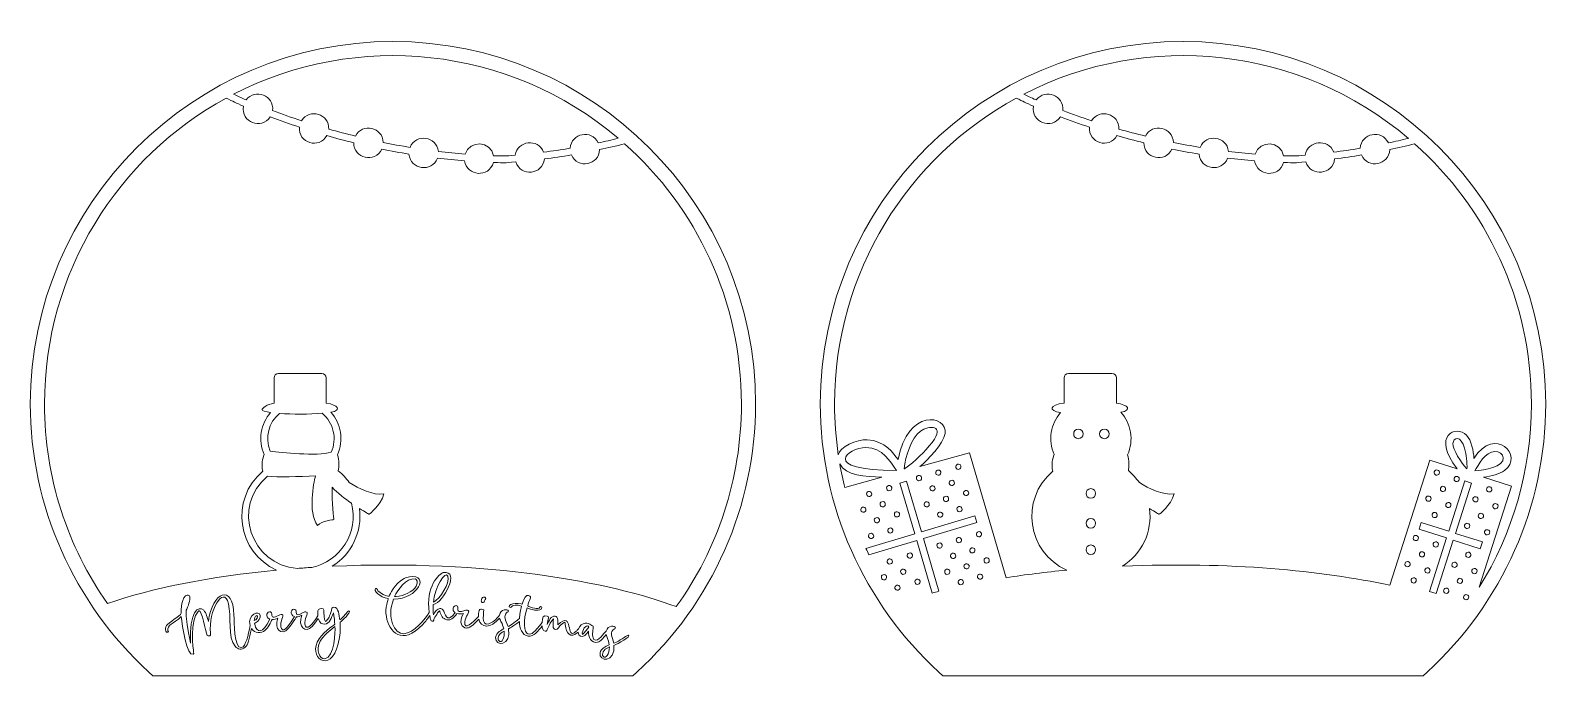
# Model space of a CAD drawing. Header units: inches. Extents: x 88 to 2388, y 25 to 403.
# Drawn here: x 88 to 977, y 25 to 403 of the extents above; entities that cross this region are included whole.
import ezdxf

# ---------------------------------------------------------------- set-up
doc = ezdxf.new("R2010")
doc.units = ezdxf.units.IN
doc.header["$MEASUREMENT"] = 0
doc.layers.add('_U+0421_U+043B_U+043E_U+0439 1', color=7, linetype='Continuous')

msp = doc.modelspace()

# ---------------------------------------------------------------- linework, layer by layer
at = {"layer": '_U+0421_U+043B_U+043E_U+0439 1', "color": 1, "lineweight": 9, "true_color": 0xff0000}
msp.add_lwpolyline([(912.48, 72.86), (908.56, 74.12), (918.58, 105.48), (902.52, 110.61), (903.77, 114.54), (919.83, 109.41), (929.25, 138.89), (933.18, 137.64), (923.76, 108.15), (939.57, 103.1), (938.32, 99.17), (922.51, 104.22), (912.48, 72.86)], dxfattribs=at)
for points, knots in [([(433.05, 339.86), (429.13, 338.9), (425.21, 338.01), (421.3, 337.17), (417.47, 345.42), (405.32, 342.85), (404.83, 334.03), (399.64, 333.15), (394.41, 332.38), (389.24, 331.72), (386.07, 340.05), (373.95, 338.64), (372.62, 329.98), (366.01, 329.43), (366.52, 329.45), (359.91, 329.67), (358.16, 338.34), (345.99, 339.06), (343.23, 330.63), (338.03, 331.04), (332.77, 331.57), (327.55, 332.2), (326.64, 341.01), (314.37, 342.94), (310.95, 334.57), (305.72, 335.42), (300.46, 336.39), (295.24, 337.46), (294.97, 346.46), (282.94, 348.98), (278.9, 341.14), (273.7, 342.42), (268.47, 343.81), (263.31, 345.29), (263.69, 354.19), (252, 357.74), (247.33, 350.21), (241.65, 352.08), (235.97, 354.08), (230.39, 356.18), (231.39, 365.01), (220.14, 369.31), (214.9, 362.36), (211.44, 363.88), (209.9, 364.62), (207.53, 365.78), (279.35, 402.78), (368.76, 394.44), (433.05, 339.86)], [0, 0, 0, 0, 1, 1, 1, 2, 2, 2, 3, 3, 3, 4, 4, 4, 5, 5, 5, 6, 6, 6, 7, 7, 7, 8, 8, 8, 9, 9, 9, 10, 10, 10, 11, 11, 11, 12, 12, 12, 13, 13, 13, 14, 14, 14, 15, 15, 15, 16, 16, 16, 16]), ([(896.16, 339.84), (892.26, 338.89), (888.34, 338), (884.45, 337.17), (880.62, 345.42), (868.47, 342.85), (867.98, 334.03), (862.79, 333.15), (857.57, 332.38), (852.39, 331.72), (849.22, 340.05), (837.1, 338.64), (835.77, 329.97), (829.16, 329.43), (829.67, 329.44), (823.06, 329.67), (821.31, 338.34), (809.14, 339.06), (806.38, 330.63), (801.18, 331.04), (795.93, 331.57), (790.7, 332.2), (789.79, 341.01), (777.52, 342.94), (774.1, 334.56), (768.88, 335.42), (763.61, 336.39), (758.4, 337.46), (758.12, 346.46), (746.09, 348.98), (742.06, 341.14), (736.85, 342.42), (731.63, 343.81), (726.47, 345.29), (726.85, 354.19), (715.15, 357.74), (710.48, 350.21), (704.8, 352.08), (699.13, 354.08), (693.54, 356.17), (694.54, 365.01), (683.3, 369.31), (678.05, 362.36), (674.59, 363.88), (673.05, 364.62), (670.68, 365.78), (743.39, 403.23), (832.6, 393.8), (896.16, 339.84)], [0, 0, 0, 0, 1, 1, 1, 2, 2, 2, 3, 3, 3, 4, 4, 4, 5, 5, 5, 6, 6, 6, 7, 7, 7, 8, 8, 8, 9, 9, 9, 10, 10, 10, 11, 11, 11, 12, 12, 12, 13, 13, 13, 14, 14, 14, 15, 15, 15, 16, 16, 16, 16]), ([(300.94, 396.66), (183.72, 396.66), (88.36, 301.29), (88.36, 184.08), (88.36, 124.36), (113.7, 67.04), (157.89, 26.82), (157.89, 26.82), (160.27, 24.66), (160.27, 24.66), (160.27, 24.66), (441.6, 24.66), (441.6, 24.66), (441.6, 24.66), (443.98, 26.82), (443.98, 26.82), (488.17, 67.04), (513.52, 124.36), (513.52, 184.08), (513.52, 301.29), (418.15, 396.66), (300.94, 396.66)], [0, 0, 0, 0, 1, 1, 1, 2, 2, 2, 3, 3, 3, 4, 4, 4, 5, 5, 5, 6, 6, 6, 7, 7, 7, 7]), ([(764.09, 396.66), (764.08, 396.66), (764.07, 396.66), (764.06, 396.66), (764.05, 396.66), (764.04, 396.66), (764.03, 396.66), (646.81, 396.66), (551.45, 301.29), (551.45, 184.08), (551.45, 124.36), (576.79, 67.04), (620.98, 26.82), (620.98, 26.82), (623.36, 24.66), (623.36, 24.66), (623.36, 24.66), (623.42, 24.66), (623.42, 24.66), (623.42, 24.66), (904.69, 24.66), (904.69, 24.66), (904.69, 24.66), (904.76, 24.66), (904.76, 24.66), (904.76, 24.66), (907.14, 26.82), (907.14, 26.82), (951.33, 67.04), (976.67, 124.36), (976.67, 184.08), (976.67, 301.29), (881.31, 396.66), (764.09, 396.66)], [0, 0, 0, 0, 1, 1, 1, 2, 2, 2, 3, 3, 3, 4, 4, 4, 5, 5, 5, 6, 6, 6, 7, 7, 7, 8, 8, 8, 9, 9, 9, 10, 10, 10, 11, 11, 11, 11]), ([(203.16, 363.46), (207.41, 361.39), (208.63, 360.75), (213.29, 358.7), (211.62, 349.39), (223.9, 344.65), (229.03, 352.41), (234.65, 350.31), (240.36, 348.29), (246.07, 346.42), (245.28, 337.14), (257.67, 333.36), (262.22, 341.44), (267.43, 339.95), (272.7, 338.54), (277.96, 337.25), (277.9, 328.04), (290.47, 325.09), (294.43, 333.54), (299.72, 332.46), (305.05, 331.48), (310.34, 330.61), (311.07, 321.47), (323.76, 319.59), (327.04, 328.23), (332.32, 327.6), (337.64, 327.06), (342.89, 326.65), (344.26, 317.59), (357.3, 316.5), (359.79, 325.68), (367.21, 325.42), (365.34, 325.36), (372.93, 325.99), (375.82, 317.04), (388.8, 318.53), (389.76, 327.75), (394.99, 328.42), (400.27, 329.2), (405.52, 330.09), (409.22, 321.58), (421.79, 324.18), (422.09, 333.25), (426.96, 334.29), (431.86, 335.43), (436.74, 336.65), (478.74, 299.24), (505.2, 244.75), (505.2, 184.07), (505.2, 139.71), (491.05, 98.66), (467.02, 65.16), (428.4, 79.67), (356.41, 92.93), (265.35, 88.83), (276.73, 96), (283.13, 109.17), (281.28, 122.76), (284.62, 120.66), (286.99, 119.37), (286.99, 119.37), (286.99, 119.37), (293.75, 124.44), (295.65, 131.28), (289.24, 130.35), (281.05, 134.4), (275.34, 137.94), (273.53, 140.54), (271.37, 142.89), (268.9, 144.92), (269.27, 147.2), (269.55, 150.88), (268.43, 154.24), (272.22, 162.85), (270.5, 172.47), (264.56, 179.2), (271.06, 180.28), (268.89, 183.65), (261.85, 184.44), (261.85, 184.44), (261.85, 199.38), (261.85, 199.38), (261.85, 200.81), (260.7, 201.97), (259.27, 201.97), (259.27, 201.97), (233.81, 201.97), (233.81, 201.97), (232.38, 201.97), (231.22, 200.81), (231.22, 199.38), (231.22, 199.38), (231.22, 184.49), (231.22, 184.49), (226.91, 184.02), (224.21, 181.36), (224.21, 180.63), (224.21, 180.02), (226.08, 179.46), (229.21, 179.03), (223.44, 172.36), (221.73, 162.89), (225.44, 154.34), (224.55, 152.12), (223.66, 148.56), (224.65, 144.62), (205.08, 128), (209.6, 97.03), (232.77, 86.58), (193.75, 82.91), (159.53, 76.02), (133.57, 66.96), (110.32, 100.12), (96.67, 140.5), (96.67, 184.07), (96.67, 261.47), (139.71, 328.8), (203.16, 363.46)], [0, 0, 0, 0, 1, 1, 1, 2, 2, 2, 3, 3, 3, 4, 4, 4, 5, 5, 5, 6, 6, 6, 7, 7, 7, 8, 8, 8, 9, 9, 9, 10, 10, 10, 11, 11, 11, 12, 12, 12, 13, 13, 13, 14, 14, 14, 15, 15, 15, 16, 16, 16, 17, 17, 17, 18, 18, 18, 19, 19, 19, 20, 20, 20, 21, 21, 21, 22, 22, 22, 23, 23, 23, 24, 24, 24, 25, 25, 25, 26, 26, 26, 27, 27, 27, 28, 28, 28, 29, 29, 29, 30, 30, 30, 31, 31, 31, 32, 32, 32, 33, 33, 33, 34, 34, 34, 35, 35, 35, 36, 36, 36, 37, 37, 37, 38, 38, 38, 39, 39, 39, 39]), ([(956.67, 135.79), (956.67, 135.79), (940.23, 141.04), (940.23, 141.04), (944.98, 141.83), (949.57, 142.92), (952.56, 145.1), (964.23, 153.57), (946.94, 171.66), (934.62, 152.16), (934.27, 156.28), (933.23, 162.67), (930.25, 165.78), (924.24, 172.07), (909.51, 165.61), (924.79, 145.97), (924.79, 145.97), (908.8, 151.08), (908.8, 151.08), (908.8, 151.08), (885.37, 77.75), (885.37, 77.75), (845.36, 86.19), (791.5, 91.67), (728.51, 88.84), (739.88, 95.99), (746.27, 109.15), (744.44, 122.72), (747.74, 120.65), (750.08, 119.37), (750.08, 119.37), (750.08, 119.37), (750.09, 119.38), (750.09, 119.38), (750.09, 119.38), (750.1, 119.37), (750.1, 119.37), (750.1, 119.37), (750.12, 119.38), (750.12, 119.39), (750.13, 119.38), (750.15, 119.37), (750.15, 119.37), (750.15, 119.37), (756.91, 124.44), (758.81, 131.29), (758.79, 131.28), (758.76, 131.28), (758.74, 131.28), (758.74, 131.28), (758.74, 131.28), (758.74, 131.29), (752.43, 130.36), (743.95, 134.56), (738.49, 137.94), (736.68, 140.54), (734.52, 142.89), (732.06, 144.93), (732.42, 147.2), (732.7, 150.88), (731.59, 154.25), (735.37, 162.85), (733.66, 172.47), (727.71, 179.2), (734.22, 180.29), (732.05, 183.65), (725.01, 184.44), (725.01, 184.44), (725.01, 199.38), (725.01, 199.38), (725.01, 200.74), (723.95, 201.97), (722.36, 201.97), (711.49, 201.97), (707.86, 201.97), (696.9, 201.97), (695.47, 201.97), (694.31, 200.81), (694.31, 199.38), (694.31, 199.38), (694.31, 184.49), (694.31, 184.49), (685.95, 183.59), (684.79, 180.08), (692.32, 179.02), (686.55, 172.36), (684.84, 162.9), (688.54, 154.36), (687.65, 152.14), (686.76, 148.57), (687.75, 144.61), (668.19, 127.99), (672.71, 97.02), (695.87, 86.58), (683.56, 85.41), (671.72, 83.93), (660.47, 82.16), (660.47, 82.16), (638.97, 155.47), (638.97, 155.47), (638.97, 155.47), (609.76, 147.29), (609.76, 147.29), (614.44, 151.28), (623.75, 160.67), (624.56, 166.72), (626.05, 177.85), (602.54, 181.41), (597, 151.38), (594.42, 154.94), (589.52, 162.56), (578.91, 163.06), (572.92, 163.33), (562.67, 158.81), (561.99, 154.27), (560.57, 164), (559.82, 173.95), (559.82, 184.07), (559.82, 261.47), (602.86, 328.8), (666.31, 363.46), (670.57, 361.39), (671.78, 360.75), (676.45, 358.7), (674.77, 349.39), (687.05, 344.65), (692.18, 352.41), (697.8, 350.31), (703.51, 348.29), (709.22, 346.42), (708.43, 337.14), (720.83, 333.36), (725.37, 341.44), (730.58, 339.95), (735.86, 338.54), (741.12, 337.25), (741.06, 328.04), (753.63, 325.09), (757.59, 333.54), (762.87, 332.46), (768.2, 331.48), (773.49, 330.61), (774.23, 321.47), (786.91, 319.59), (790.19, 328.23), (795.48, 327.6), (800.79, 327.06), (806.05, 326.65), (807.41, 317.59), (820.46, 316.5), (822.94, 325.68), (830.37, 325.42), (828.5, 325.36), (836.09, 325.99), (838.97, 317.04), (851.95, 318.53), (852.91, 327.75), (858.14, 328.42), (863.43, 329.2), (868.68, 330.09), (872.37, 321.58), (884.95, 324.18), (885.24, 333.25), (890.1, 334.28), (894.99, 335.42), (899.84, 336.64), (941.84, 299.23), (968.3, 244.75), (968.3, 184.08), (968.3, 144.64), (957.11, 107.81), (937.75, 76.59), (937.75, 76.59), (956.67, 135.79), (956.67, 135.79)], [0, 0, 0, 0, 1, 1, 1, 2, 2, 2, 3, 3, 3, 4, 4, 4, 5, 5, 5, 6, 6, 6, 7, 7, 7, 8, 8, 8, 9, 9, 9, 10, 10, 10, 11, 11, 11, 12, 12, 12, 13, 13, 13, 14, 14, 14, 15, 15, 15, 16, 16, 16, 17, 17, 17, 18, 18, 18, 19, 19, 19, 20, 20, 20, 21, 21, 21, 22, 22, 22, 23, 23, 23, 24, 24, 24, 25, 25, 25, 26, 26, 26, 27, 27, 27, 28, 28, 28, 29, 29, 29, 30, 30, 30, 31, 31, 31, 32, 32, 32, 33, 33, 33, 34, 34, 34, 35, 35, 35, 36, 36, 36, 37, 37, 37, 38, 38, 38, 39, 39, 39, 40, 40, 40, 41, 41, 41, 42, 42, 42, 43, 43, 43, 44, 44, 44, 45, 45, 45, 46, 46, 46, 47, 47, 47, 48, 48, 48, 49, 49, 49, 50, 50, 50, 51, 51, 51, 52, 52, 52, 53, 53, 53, 54, 54, 54, 55, 55, 55, 56, 56, 56, 57, 57, 57, 58, 58, 58, 58]), ([(234.35, 178.5), (241.96, 177.94), (251.97, 177.96), (259.47, 178.6), (266.2, 172.94), (268.29, 163.61), (264.72, 155.69), (256.06, 153.32), (235.72, 155.59), (228.9, 156.44), (225.68, 164.48), (228.13, 173.2), (234.35, 178.5)], [0, 0, 0, 0, 1, 1, 1, 2, 2, 2, 3, 3, 3, 4, 4, 4, 4]), ([(600.63, 146.09), (601.24, 153.24), (604.91, 164.2), (610.17, 168.1), (615.02, 171.69), (625.04, 171.94), (617.01, 161.51), (612.72, 155.92), (607.16, 150.59), (600.79, 145.92), (600.74, 145.97), (600.68, 146.03), (600.63, 146.09)], [0, 0, 0, 0, 1, 1, 1, 2, 2, 2, 3, 3, 3, 4, 4, 4, 4]), ([(922.31, 160.82), (922.37, 164.63), (927.1, 165.77), (929.14, 158.04), (930.2, 154.07), (930.66, 150), (930.52, 145.92), (926.95, 149.9), (922.25, 157.23), (922.31, 160.82)], [0, 0, 0, 0, 1, 1, 1, 2, 2, 2, 3, 3, 3, 3]), ([(578.15, 158.51), (588.24, 158.51), (592.24, 150), (596.21, 145.08), (550.35, 145.02), (567.91, 158.51), (578.15, 158.51)], [0, 0, 0, 0, 1, 1, 1, 2, 2, 2, 2]), ([(935.1, 144.74), (937.31, 148.21), (941.19, 156.2), (946.88, 156.2), (949.17, 156.2), (951.68, 154.69), (951.83, 152.54), (952.2, 146.95), (940.87, 145.42), (935.1, 144.74)], [0, 0, 0, 0, 1, 1, 1, 2, 2, 2, 3, 3, 3, 3]), ([(562.84, 148.93), (566.06, 142), (578.17, 141.46), (587.47, 141.06), (587.47, 141.06), (565.77, 134.98), (565.77, 134.98), (564.64, 139.57), (563.66, 144.22), (562.84, 148.93)], [0, 0, 0, 0, 1, 1, 1, 2, 2, 2, 3, 3, 3, 3]), ([(227.48, 141.78), (233.25, 140.97), (245.82, 141.4), (255.52, 141.91), (254.46, 137.47), (251.03, 120.89), (256.61, 112.8), (259.27, 115.62), (266.24, 116.19), (266.24, 116.19), (266.24, 116.19), (265.13, 126.66), (265.33, 135.19), (268.53, 131.79), (272.73, 128.53), (276.58, 125.86), (281.1, 108.67), (270.03, 91.72), (253.29, 88.19), (250.46, 88.01), (247.67, 87.81), (244.89, 87.61), (217.48, 89.45), (206.07, 124), (227.48, 141.78)], [0, 0, 0, 0, 1, 1, 1, 2, 2, 2, 3, 3, 3, 4, 4, 4, 5, 5, 5, 6, 6, 6, 7, 7, 7, 8, 8, 8, 8]), ([(611.94, 105.13), (611.94, 105.13), (621.02, 74.18), (621.02, 74.18), (619.67, 73.84), (618.34, 73.5), (617.02, 73.15), (617.02, 73.15), (607.99, 103.97), (607.99, 103.97), (607.99, 103.97), (579.97, 95.55), (579.97, 95.55), (579.37, 96.8), (578.77, 98.06), (578.2, 99.32), (578.2, 99.32), (606.83, 107.93), (606.83, 107.93), (606.83, 107.93), (598.12, 137.63), (598.12, 137.63), (598.12, 137.63), (602.07, 138.79), (602.07, 138.79), (602.07, 138.79), (610.78, 109.09), (610.78, 109.09), (610.78, 109.09), (642, 118.47), (642, 118.47), (642, 118.47), (643.16, 114.51), (643.16, 114.51), (643.16, 114.51), (611.94, 105.13), (611.94, 105.13)], [0, 0, 0, 0, 1, 1, 1, 2, 2, 2, 3, 3, 3, 4, 4, 4, 5, 5, 5, 6, 6, 6, 7, 7, 7, 8, 8, 8, 9, 9, 9, 10, 10, 10, 11, 11, 11, 12, 12, 12, 12])]:
    msp.add_open_spline(points, degree=3, knots=knots, dxfattribs=at)
at = {"layer": '_U+0421_U+043B_U+043E_U+0439 1', "color": 7, "lineweight": 9, "true_color": 0xffffff}
for points, knots in [([(705.57, 166.48), (705.57, 168.03), (704.31, 169.28), (702.76, 169.28), (699.06, 169.28), (699.05, 163.68), (702.76, 163.68), (704.31, 163.68), (705.57, 164.93), (705.57, 166.48)], [0, 0, 0, 0, 1, 1, 1, 2, 2, 2, 3, 3, 3, 3]), ([(717.95, 169.28), (716.4, 169.28), (715.15, 168.03), (715.15, 166.48), (715.15, 164.93), (716.4, 163.68), (717.95, 163.68), (721.65, 163.68), (721.66, 169.28), (717.95, 169.28)], [0, 0, 0, 0, 1, 1, 1, 2, 2, 2, 3, 3, 3, 3]), ([(608.88, 142.05), (606.94, 141.48), (607.8, 138.55), (609.74, 139.12), (611.68, 139.69), (610.82, 142.62), (608.88, 142.05)], [0, 0, 0, 0, 1, 1, 1, 2, 2, 2, 2]), ([(619.15, 143.35), (619.72, 141.41), (622.65, 142.27), (622.09, 144.21), (621.52, 146.15), (618.58, 145.29), (619.15, 143.35)], [0, 0, 0, 0, 1, 1, 1, 2, 2, 2, 2]), ([(633.86, 147.66), (634.43, 145.72), (631.5, 144.86), (630.93, 146.8), (630.36, 148.74), (633.29, 149.6), (633.86, 147.66)], [0, 0, 0, 0, 1, 1, 1, 2, 2, 2, 2]), ([(911.36, 144.26), (910.74, 142.34), (913.66, 141.4), (914.27, 143.33), (914.89, 145.26), (911.98, 146.19), (911.36, 144.26)], [0, 0, 0, 0, 1, 1, 1, 2, 2, 2, 2]), ([(924.97, 141.52), (923.05, 142.13), (922.11, 139.22), (924.04, 138.6), (925.97, 137.99), (926.9, 140.9), (924.97, 141.52)], [0, 0, 0, 0, 1, 1, 1, 2, 2, 2, 2]), ([(580.52, 129.8), (582.46, 130.37), (581.6, 133.3), (579.66, 132.73), (577.72, 132.17), (578.58, 129.23), (580.52, 129.8)], [0, 0, 0, 0, 1, 1, 1, 2, 2, 2, 2]), ([(592.3, 133.25), (594.24, 133.82), (593.38, 136.76), (591.44, 136.19), (589.5, 135.62), (590.35, 132.68), (592.3, 133.25)], [0, 0, 0, 0, 1, 1, 1, 2, 2, 2, 2]), ([(616.79, 136.02), (614.85, 135.45), (615.71, 132.51), (617.65, 133.08), (619.59, 133.65), (618.73, 136.58), (616.79, 136.02)], [0, 0, 0, 0, 1, 1, 1, 2, 2, 2, 2]), ([(628.96, 136.27), (630.9, 136.84), (630.04, 139.78), (628.1, 139.21), (626.16, 138.64), (627.02, 135.7), (628.96, 136.27)], [0, 0, 0, 0, 1, 1, 1, 2, 2, 2, 2]), ([(637.34, 130.37), (639.28, 130.94), (638.42, 133.88), (636.48, 133.31), (634.54, 132.74), (635.4, 129.8), (637.34, 130.37)], [0, 0, 0, 0, 1, 1, 1, 2, 2, 2, 2]), ([(710.05, 134.39), (706.35, 134.39), (706.34, 128.79), (710.05, 128.79), (713.75, 128.79), (713.76, 134.39), (710.05, 134.39)], [0, 0, 0, 0, 1, 1, 1, 2, 2, 2, 2]), ([(914.99, 134.68), (914.38, 132.75), (917.29, 131.82), (917.91, 133.75), (918.53, 135.67), (915.61, 136.61), (914.99, 134.68)], [0, 0, 0, 0, 1, 1, 1, 2, 2, 2, 2]), ([(945.02, 133.51), (945.63, 135.43), (942.72, 136.37), (942.1, 134.44), (941.49, 132.51), (944.4, 131.58), (945.02, 133.51)], [0, 0, 0, 0, 1, 1, 1, 2, 2, 2, 2]), ([(588.43, 123.76), (590.37, 124.33), (589.52, 127.27), (587.57, 126.7), (585.63, 126.13), (586.49, 123.19), (588.43, 123.76)], [0, 0, 0, 0, 1, 1, 1, 2, 2, 2, 2]), ([(613.39, 126.66), (611.45, 126.09), (612.31, 123.15), (614.25, 123.72), (616.19, 124.29), (615.34, 127.23), (613.39, 126.66)], [0, 0, 0, 0, 1, 1, 1, 2, 2, 2, 2]), ([(625.56, 126.92), (627.5, 127.48), (626.64, 130.42), (624.7, 129.85), (622.76, 129.28), (623.62, 126.35), (625.56, 126.92)], [0, 0, 0, 0, 1, 1, 1, 2, 2, 2, 2]), ([(633.47, 120.88), (635.41, 121.45), (634.56, 124.38), (632.61, 123.82), (630.67, 123.25), (631.53, 120.31), (633.47, 120.88)], [0, 0, 0, 0, 1, 1, 1, 2, 2, 2, 2]), ([(906.48, 128.98), (905.86, 127.05), (908.78, 126.12), (909.39, 128.05), (910.01, 129.98), (907.09, 130.91), (906.48, 128.98)], [0, 0, 0, 0, 1, 1, 1, 2, 2, 2, 2]), ([(920.09, 126.24), (918.17, 126.85), (917.23, 123.94), (919.16, 123.32), (921.09, 122.71), (922.02, 125.62), (920.09, 126.24)], [0, 0, 0, 0, 1, 1, 1, 2, 2, 2, 2]), ([(936.96, 127.66), (937.58, 129.59), (934.66, 130.52), (934.05, 128.59), (933.43, 126.67), (936.34, 125.73), (936.96, 127.66)], [0, 0, 0, 0, 1, 1, 1, 2, 2, 2, 2]), ([(948.65, 123.61), (949.27, 125.53), (946.35, 126.46), (945.74, 124.54), (945.12, 122.61), (948.03, 121.68), (948.65, 123.61)], [0, 0, 0, 0, 1, 1, 1, 2, 2, 2, 2]), ([(576.27, 123.5), (574.33, 122.93), (575.18, 120), (577.13, 120.57), (579.07, 121.14), (578.21, 124.07), (576.27, 123.5)], [0, 0, 0, 0, 1, 1, 1, 2, 2, 2, 2]), ([(583.14, 115.44), (583.7, 113.5), (586.64, 114.36), (586.07, 116.3), (585.5, 118.24), (582.57, 117.38), (583.14, 115.44)], [0, 0, 0, 0, 1, 1, 1, 2, 2, 2, 2]), ([(594.91, 118.89), (595.48, 116.95), (598.42, 117.81), (597.85, 119.76), (597.61, 120.57), (596.76, 121.03), (595.95, 120.79), (595.14, 120.55), (594.67, 119.7), (594.91, 118.89)], [0, 0, 0, 0, 1, 1, 1, 2, 2, 2, 3, 3, 3, 3]), ([(621.31, 120.62), (619.37, 120.05), (620.23, 117.12), (622.17, 117.68), (624.11, 118.25), (623.25, 121.19), (621.31, 120.62)], [0, 0, 0, 0, 1, 1, 1, 2, 2, 2, 2]), ([(710.05, 116.84), (708.5, 116.84), (707.25, 115.59), (707.25, 114.04), (707.25, 112.49), (708.5, 111.23), (710.05, 111.23), (713.75, 111.23), (713.76, 116.84), (710.05, 116.84)], [0, 0, 0, 0, 1, 1, 1, 2, 2, 2, 3, 3, 3, 3]), ([(910.11, 119.4), (909.5, 117.47), (912.41, 116.54), (913.03, 118.47), (913.64, 120.39), (910.73, 121.33), (910.11, 119.4)], [0, 0, 0, 0, 1, 1, 1, 2, 2, 2, 2]), ([(940.13, 117.91), (940.75, 119.83), (937.83, 120.77), (937.22, 118.84), (936.6, 116.91), (939.52, 115.98), (940.13, 117.91)], [0, 0, 0, 0, 1, 1, 1, 2, 2, 2, 2]), ([(580.78, 108.11), (578.84, 107.54), (579.7, 104.6), (581.64, 105.17), (583.58, 105.74), (582.72, 108.68), (580.78, 108.11)], [0, 0, 0, 0, 1, 1, 1, 2, 2, 2, 2]), ([(591.05, 109.4), (591.62, 107.46), (594.55, 108.32), (593.98, 110.26), (593.42, 112.2), (590.48, 111.35), (591.05, 109.4)], [0, 0, 0, 0, 1, 1, 1, 2, 2, 2, 2]), ([(642.99, 107.22), (643.56, 105.28), (646.5, 106.14), (645.93, 108.08), (645.36, 110.02), (642.42, 109.17), (642.99, 107.22)], [0, 0, 0, 0, 1, 1, 1, 2, 2, 2, 2]), ([(899.09, 105.88), (898.48, 103.95), (901.39, 103.02), (902.01, 104.94), (902.63, 106.87), (899.71, 107.8), (899.09, 105.88)], [0, 0, 0, 0, 1, 1, 1, 2, 2, 2, 2]), ([(932.08, 112.06), (932.69, 113.99), (929.78, 114.92), (929.16, 112.99), (928.55, 111.07), (931.46, 110.13), (932.08, 112.06)], [0, 0, 0, 0, 1, 1, 1, 2, 2, 2, 2]), ([(943.77, 108.33), (944.38, 110.25), (941.47, 111.18), (940.85, 109.26), (940.24, 107.33), (943.15, 106.4), (943.77, 108.33)], [0, 0, 0, 0, 1, 1, 1, 2, 2, 2, 2]), ([(620.94, 102.48), (620.13, 102.24), (619.67, 101.39), (619.91, 100.58), (620.14, 99.77), (620.99, 99.3), (621.8, 99.54), (623.74, 100.11), (622.89, 103.05), (620.94, 102.48)], [0, 0, 0, 0, 1, 1, 1, 2, 2, 2, 3, 3, 3, 3]), ([(631.21, 103.77), (631.78, 101.83), (634.72, 102.69), (634.15, 104.63), (633.58, 106.57), (630.64, 105.71), (631.21, 103.77)], [0, 0, 0, 0, 1, 1, 1, 2, 2, 2, 2]), ([(639.13, 97.73), (639.7, 95.79), (642.63, 96.65), (642.06, 98.59), (641.49, 100.53), (638.56, 99.67), (639.13, 97.73)], [0, 0, 0, 0, 1, 1, 1, 2, 2, 2, 2]), ([(710.05, 101.36), (706.35, 101.36), (706.34, 95.76), (710.05, 95.76), (713.75, 95.76), (713.76, 101.36), (710.05, 101.36)], [0, 0, 0, 0, 1, 1, 1, 2, 2, 2, 2]), ([(902.73, 96.29), (902.11, 94.37), (905.03, 93.43), (905.64, 95.36), (906.26, 97.29), (903.35, 98.22), (902.73, 96.29)], [0, 0, 0, 0, 1, 1, 1, 2, 2, 2, 2]), ([(910.79, 102.14), (910.17, 100.21), (913.09, 99.28), (913.7, 101.21), (914.32, 103.13), (911.4, 104.07), (910.79, 102.14)], [0, 0, 0, 0, 1, 1, 1, 2, 2, 2, 2]), ([(932.75, 95.12), (933.37, 97.05), (930.45, 97.98), (929.84, 96.05), (929.22, 94.13), (932.14, 93.19), (932.75, 95.12)], [0, 0, 0, 0, 1, 1, 1, 2, 2, 2, 2]), ([(590.69, 91.26), (591.25, 89.32), (594.19, 90.18), (593.62, 92.12), (593.05, 94.06), (590.12, 93.2), (590.69, 91.26)], [0, 0, 0, 0, 1, 1, 1, 2, 2, 2, 2]), ([(602.46, 94.71), (603.03, 92.77), (605.97, 93.63), (605.4, 95.57), (604.83, 97.51), (601.89, 96.65), (602.46, 94.71)], [0, 0, 0, 0, 1, 1, 1, 2, 2, 2, 2]), ([(628.86, 96.44), (626.92, 95.87), (627.78, 92.93), (629.72, 93.5), (631.66, 94.07), (630.8, 97.01), (628.86, 96.44)], [0, 0, 0, 0, 1, 1, 1, 2, 2, 2, 2]), ([(637.63, 87.34), (639.57, 87.91), (638.71, 90.85), (636.76, 90.28), (634.83, 89.71), (635.68, 86.77), (637.63, 87.34)], [0, 0, 0, 0, 1, 1, 1, 2, 2, 2, 2]), ([(649.4, 90.79), (651.34, 91.36), (650.48, 94.3), (648.54, 93.73), (646.6, 93.16), (647.46, 90.22), (649.4, 90.79)], [0, 0, 0, 0, 1, 1, 1, 2, 2, 2, 2]), ([(894.21, 90.59), (893.6, 88.67), (896.51, 87.73), (897.13, 89.66), (897.74, 91.59), (894.83, 92.52), (894.21, 90.59)], [0, 0, 0, 0, 1, 1, 1, 2, 2, 2, 2]), ([(924.7, 89.27), (925.31, 91.2), (922.4, 92.13), (921.78, 90.21), (921.16, 88.28), (924.08, 87.35), (924.7, 89.27)], [0, 0, 0, 0, 1, 1, 1, 2, 2, 2, 2]), ([(438.85, 48.38), (438.85, 48.37), (438.8, 48.38), (438.8, 48.39), (438.5, 48.45), (438.2, 48.23), (437.95, 48.04), (436.49, 47.05), (431.99, 44.03), (430.33, 43.68), (429.35, 47.57), (427.85, 50.37), (430.72, 52.17), (431.03, 52.11), (431.41, 52.34), (431.49, 52.76), (431.31, 54.09), (426.85, 54.54), (425.95, 50.8), (424.48, 49.93), (421.62, 44.12), (418.78, 45.84), (418.61, 45.94), (418.3, 46.32), (418.08, 47.69), (417.91, 48.78), (417.94, 50.04), (418.2, 51.44), (418.4, 52.55), (418.41, 53.26), (418.21, 53.67), (417.98, 54.07), (417.26, 54.44), (416.96, 54.42), (416.96, 54.42), (416.91, 54.44), (416.91, 54.44), (416.16, 55.76), (411.07, 56.45), (409.73, 52.13), (409.24, 51.62), (408.76, 51.15), (408.28, 50.7), (401.71, 44.63), (407.35, 63.68), (397.5, 54.43), (397.61, 55.29), (397.58, 56.46), (397.5, 57.25), (397.42, 58.68), (396.9, 59.47), (395.96, 59.61), (393.75, 59.93), (392.23, 56.68), (391.33, 54.61), (392.05, 58.49), (392.65, 59.08), (391.41, 59.53), (388.85, 60.47), (388.61, 58.69), (388.43, 55.96), (383.58, 49.92), (382.52, 48.68), (380.07, 49.14), (377.89, 49.57), (377.14, 57.46), (379.55, 64.46), (381.86, 63.63), (385.9, 62.15), (387.73, 63.75), (389.17, 65), (387.21, 65.87), (386.95, 64.82), (386.51, 63.06), (381.46, 64.78), (379.91, 65.56), (380.61, 69.02), (382.98, 71.11), (380.4, 71.67), (380.02, 71.72), (379.75, 71.76), (379.36, 71.61), (378, 70.96), (377.07, 67.67), (376.67, 66.67), (376.51, 66.69), (376.45, 66.69), (376.16, 66.78), (370.9, 68.18), (367.26, 65.02), (369.83, 64.74), (370.3, 64.69), (370.34, 65), (370.34, 65.06), (370.75, 65.88), (373.81, 66.54), (376.32, 65.44), (376.23, 64.44), (375.28, 61.98), (375.13, 58.24), (373.9, 57.22), (369.95, 53.95), (368.42, 53.45), (366.82, 57.7), (365.69, 59.31), (367.47, 61.49), (367.82, 61.91), (367.95, 61.94), (367.94, 61.94), (368.24, 61.9), (368.62, 62.17), (368.66, 62.6), (368.35, 63.89), (363.91, 63.92), (363.36, 60.11), (362.36, 59.19), (362.29, 58.16), (359.39, 56.23), (352.41, 51.58), (353.96, 60.25), (354.2, 63.28), (352.37, 64.25), (350.96, 64.02), (351.04, 59.39), (347.72, 55.96), (342.67, 50.8), (343.02, 56.27), (343.21, 59.37), (346.21, 62.04), (345.12, 62.93), (344.57, 63.27), (343.79, 63.11), (343.17, 62.89), (336.08, 60.36), (340.96, 65.6), (337.97, 65.77), (336.11, 65.88), (335.24, 62.92), (337.42, 61.57), (331.78, 54.72), (331.88, 61.37), (330.13, 63.38), (329.66, 63.93), (329.16, 64.06), (328.51, 64.09), (326.93, 64.11), (325.49, 61.9), (324.62, 60.43), (324.48, 62.66), (324.5, 62.75), (324.57, 66.39), (330.55, 67.44), (340.66, 86.94), (330.47, 85.15), (328.05, 84.72), (319.91, 76.73), (322.25, 61.7), (320.16, 58.23), (313.1, 49.61), (307.23, 49.28), (301.99, 49.32), (296.95, 58.2), (301.31, 69.57), (315.68, 69.6), (322.85, 84.33), (310.56, 82.68), (309.64, 82.56), (308.62, 82.2), (307.52, 81.61), (301.27, 78.29), (299.39, 72.27), (298.66, 71.26), (298.46, 71.26), (298.48, 71.23), (297.86, 71.37), (297.86, 71.37), (297.84, 71.37), (297.84, 71.37), (294.06, 72.21), (291.75, 74.63), (291.74, 75.32), (291.73, 75.74), (291.23, 76.02), (290.76, 75.78), (289.41, 74.84), (292.89, 70.5), (298.22, 70.01), (298.08, 69.01), (296.2, 64.9), (297.06, 59.3), (298.7, 50.59), (306.12, 41.69), (318.37, 54.75), (320.05, 56.54), (321.43, 58.29), (322.5, 59.95), (322.86, 57.83), (322.85, 58.36), (323.09, 57.36), (323.23, 56.78), (323.14, 56.66), (323.95, 56.62), (324.51, 56.62), (324.81, 56.64), (324.83, 57.21), (324.85, 57.89), (326.87, 61.61), (328.24, 62.65), (328.27, 62.58), (328.38, 62.28), (328.41, 62.25), (329.22, 60.08), (329.89, 58.11), (332.5, 57.49), (333.3, 57.29), (334.06, 57.36), (334.75, 57.64), (335.66, 57.97), (336.98, 59.28), (336.99, 59.41), (337.36, 59.8), (338.17, 60.67), (338.48, 61.12), (339.73, 60.81), (341.18, 60.93), (342.2, 61.24), (339.08, 55.72), (341.73, 52.78), (343.83, 52.64), (345.69, 52.49), (347.52, 53.7), (351.23, 57.86), (352.36, 52.53), (358.35, 52.15), (363.47, 58.48), (363.93, 56.55), (365.01, 55.64), (365.94, 52.19), (364.71, 51.55), (361.41, 50.01), (361.13, 47.13), (360.6, 41.49), (370.65, 42.22), (368.69, 52.22), (368.69, 52.22), (370.99, 53.13), (375.11, 56.52), (375.11, 52.67), (376.58, 48.3), (380.23, 47.84), (383.61, 47.43), (386.12, 51.01), (388.4, 53.94), (388.46, 52.51), (388.66, 51.02), (390.07, 50.82), (391.1, 50.68), (391.17, 51.15), (391.82, 52.64), (392.61, 54.49), (393.59, 56.6), (394.98, 57.94), (394.98, 54.32), (394.05, 52.1), (396.35, 51.75), (397.85, 51.52), (397.67, 53.43), (400.31, 55.35), (401.25, 56.03), (401.55, 56.05), (401.61, 56.06), (401.64, 56.05), (401.7, 56.01), (401.75, 56), (401.79, 55.93), (401.86, 55.63), (401.94, 54.61), (402.36, 49.34), (405.25, 46.39), (409.02, 49.78), (409.02, 49.78), (409.32, 50.02), (409.44, 50.19), (409.51, 47.81), (411.71, 46.89), (413.38, 48.24), (414.21, 48.9), (415, 50.03), (415.64, 50.84), (415.06, 47.24), (417.2, 43.57), (420.94, 44.3), (422.67, 44.65), (424.01, 46.57), (425.95, 48.86), (426.23, 47.06), (427.16, 46.13), (427.72, 42.68), (425.44, 41.79), (422.89, 40.56), (422.41, 38.14), (421.3, 32.56), (431.44, 32.42), (430.47, 42.46), (432.49, 43.24), (441.12, 47.86), (438.85, 48.38)], [0, 0, 0, 0, 1, 1, 1, 2, 2, 2, 3, 3, 3, 4, 4, 4, 5, 5, 5, 6, 6, 6, 7, 7, 7, 8, 8, 8, 9, 9, 9, 10, 10, 10, 11, 11, 11, 12, 12, 12, 13, 13, 13, 14, 14, 14, 15, 15, 15, 16, 16, 16, 17, 17, 17, 18, 18, 18, 19, 19, 19, 20, 20, 20, 21, 21, 21, 22, 22, 22, 23, 23, 23, 24, 24, 24, 25, 25, 25, 26, 26, 26, 27, 27, 27, 28, 28, 28, 29, 29, 29, 30, 30, 30, 31, 31, 31, 32, 32, 32, 33, 33, 33, 34, 34, 34, 35, 35, 35, 36, 36, 36, 37, 37, 37, 38, 38, 38, 39, 39, 39, 40, 40, 40, 41, 41, 41, 42, 42, 42, 43, 43, 43, 44, 44, 44, 45, 45, 45, 46, 46, 46, 47, 47, 47, 48, 48, 48, 49, 49, 49, 50, 50, 50, 51, 51, 51, 52, 52, 52, 53, 53, 53, 54, 54, 54, 55, 55, 55, 56, 56, 56, 57, 57, 57, 58, 58, 58, 59, 59, 59, 60, 60, 60, 61, 61, 61, 62, 62, 62, 63, 63, 63, 64, 64, 64, 65, 65, 65, 66, 66, 66, 67, 67, 67, 68, 68, 68, 69, 69, 69, 70, 70, 70, 71, 71, 71, 72, 72, 72, 73, 73, 73, 74, 74, 74, 75, 75, 75, 76, 76, 76, 77, 77, 77, 78, 78, 78, 79, 79, 79, 80, 80, 80, 81, 81, 81, 82, 82, 82, 83, 83, 83, 84, 84, 84, 85, 85, 85, 86, 86, 86, 87, 87, 87, 88, 88, 88, 89, 89, 89, 90, 90, 90, 91, 91, 91, 92, 92, 92, 93, 93, 93, 94, 94, 94, 95, 95, 95, 96, 96, 96, 97, 97, 97, 98, 98, 98, 99, 99, 99, 100, 100, 100, 101, 101, 101, 102, 102, 102, 102]), ([(313.89, 81.41), (314.89, 81.27), (315.88, 79.6), (314.62, 77.2), (312.49, 73.62), (307.24, 71.55), (302.88, 71.11), (302.82, 71.11), (302.77, 71.09), (302.73, 71.08), (302.47, 71.06), (302.09, 71.03), (301.89, 71.03), (303.58, 75.07), (308.73, 82.12), (313.89, 81.41)], [0, 0, 0, 0, 1, 1, 1, 2, 2, 2, 3, 3, 3, 4, 4, 4, 5, 5, 5, 5]), ([(333.13, 82.99), (334.48, 79.07), (328.44, 69.66), (324.67, 67.76), (325.14, 76.12), (331.78, 86.91), (333.13, 82.99)], [0, 0, 0, 0, 1, 1, 1, 2, 2, 2, 2]), ([(588.33, 83.92), (586.39, 83.36), (587.25, 80.42), (589.19, 80.99), (591.13, 81.56), (590.27, 84.49), (588.33, 83.92)], [0, 0, 0, 0, 1, 1, 1, 2, 2, 2, 2]), ([(600.5, 84.18), (602.44, 84.75), (601.58, 87.69), (599.64, 87.12), (597.7, 86.55), (598.56, 83.61), (600.5, 84.18)], [0, 0, 0, 0, 1, 1, 1, 2, 2, 2, 2]), ([(608.88, 78.28), (610.82, 78.85), (609.96, 81.79), (608.01, 81.22), (606.07, 80.65), (606.93, 77.71), (608.88, 78.28)], [0, 0, 0, 0, 1, 1, 1, 2, 2, 2, 2]), ([(625.46, 87.08), (623.52, 86.51), (624.38, 83.58), (626.32, 84.15), (628.26, 84.71), (627.4, 87.65), (625.46, 87.08)], [0, 0, 0, 0, 1, 1, 1, 2, 2, 2, 2]), ([(633.37, 81.04), (631.43, 80.48), (632.29, 77.54), (634.23, 78.11), (636.17, 78.68), (635.31, 81.61), (633.37, 81.04)], [0, 0, 0, 0, 1, 1, 1, 2, 2, 2, 2]), ([(645.54, 81.3), (647.48, 81.87), (646.62, 84.81), (644.68, 84.24), (642.74, 83.67), (643.6, 80.73), (645.54, 81.3)], [0, 0, 0, 0, 1, 1, 1, 2, 2, 2, 2]), ([(897.85, 81.01), (897.23, 79.09), (900.15, 78.15), (900.76, 80.08), (901.38, 82.01), (898.46, 82.94), (897.85, 81.01)], [0, 0, 0, 0, 1, 1, 1, 2, 2, 2, 2]), ([(907.83, 87.85), (905.9, 88.46), (904.97, 85.55), (906.9, 84.93), (908.82, 84.32), (909.76, 87.23), (907.83, 87.85)], [0, 0, 0, 0, 1, 1, 1, 2, 2, 2, 2]), ([(927.87, 79.84), (928.48, 81.77), (925.57, 82.7), (924.95, 80.77), (924.34, 78.85), (927.25, 77.91), (927.87, 79.84)], [0, 0, 0, 0, 1, 1, 1, 2, 2, 2, 2]), ([(936.39, 85.54), (937, 87.47), (934.09, 88.4), (933.47, 86.47), (932.86, 84.55), (935.77, 83.61), (936.39, 85.54)], [0, 0, 0, 0, 1, 1, 1, 2, 2, 2, 2]), ([(274.65, 62.46), (274.65, 62.46), (271.61, 58.82), (269.88, 57.46), (269.4, 59.95), (268.99, 64.94), (266.34, 64.81), (265.88, 64.78), (265.3, 64.76), (265.17, 64.31), (264.36, 60.24), (263.34, 58.53), (262.42, 57.39), (262.23, 57.14), (261.68, 56.47), (261.37, 56.45), (260.35, 56.9), (260.48, 62.12), (260.4, 63.12), (260.32, 64.33), (257.87, 64.22), (257.27, 63.45), (256.74, 62.77), (256.79, 60.55), (256.92, 59.69), (252.77, 53.75), (251.55, 52.93), (250.31, 53.07), (250.29, 53.07), (250.01, 52.95), (249.59, 53.81), (248.34, 56.4), (250.8, 60.38), (250.7, 61.51), (250.68, 61.75), (250.53, 61.86), (250.32, 61.99), (249.72, 62.24), (248.97, 61.96), (248.4, 61.65), (242.35, 58.39), (245.25, 62.77), (243.5, 63.59), (241.3, 64.56), (239.96, 60.32), (243.29, 59.33), (240.66, 55.65), (237.17, 49.25), (235.52, 52.39), (234.21, 54.96), (236.58, 58.96), (236.46, 60.11), (236.43, 60.36), (236.27, 60.47), (236.07, 60.59), (234.66, 61.13), (230.94, 57.89), (230.25, 59.24), (229.81, 60.13), (230.08, 61.65), (229.2, 62.04), (227.25, 62.85), (225.67, 59.05), (228.78, 57.88), (224.76, 48.79), (220.87, 49.84), (219.89, 54.82), (219.76, 55.58), (219.76, 55.58), (220.29, 55.74), (222.27, 56.32), (223.25, 58.84), (223.1, 59.97), (222.71, 62.94), (215.48, 61.08), (217.19, 54.09), (216.08, 48.68), (214.75, 41.64), (212.12, 41.23), (207.53, 40.49), (207.89, 56.3), (207.75, 60.28), (207.08, 78.78), (195.11, 74.06), (192.73, 56.39), (192.26, 58.39), (191.43, 61.48), (190.01, 63.08), (187.01, 66), (181.36, 62.57), (182.29, 43.83), (180.23, 52.76), (179.85, 57.48), (179.71, 60.96), (179.61, 63.52), (179.67, 62.68), (180.57, 64.82), (181.86, 67.93), (182.34, 71.23), (181.29, 71.79), (180.82, 72.03), (179.77, 71.78), (179.32, 71.46), (176.41, 69.48), (176.77, 60.09), (176.77, 61.3), (176.45, 59.91), (169.19, 55.59), (168.24, 54.11), (167.68, 53.28), (167.48, 51.62), (167.87, 50.71), (168.22, 49.87), (169.3, 50.08), (169.36, 50.6), (169.31, 50.82), (169.23, 50.86), (169.06, 51), (168.26, 54.55), (172.2, 54.87), (176.84, 59.37), (177.26, 54.24), (180.26, 35.53), (183.87, 37.21), (184.23, 37.38), (184.14, 38.12), (184.1, 38.52), (183.96, 39.86), (181.5, 57.35), (186.79, 62.39), (187.13, 62.7), (187.27, 62.76), (187.36, 62.78), (189, 63.09), (190.65, 50.84), (192.11, 48.32), (192.57, 47.73), (193.75, 48.02), (193.97, 48.39), (194.11, 48.62), (194.02, 49.4), (193.98, 49.66), (192.57, 62.52), (201.65, 78.31), (204.49, 66.88), (206.27, 59.72), (203.97, 46.99), (208.41, 41.93), (210.14, 39.94), (212.22, 39.44), (214.36, 41.34), (215.95, 42.75), (216.63, 45.89), (218, 52.32), (219.91, 49.45), (223.78, 49.38), (225.87, 51.11), (227.54, 52.5), (229.38, 56.08), (230.06, 57.64), (231.21, 57.56), (232.42, 57.85), (233.43, 58.43), (231.05, 51.57), (235.72, 47.94), (239.54, 52.29), (240.29, 53.14), (243.96, 58.12), (244.32, 59.18), (245.41, 59.15), (246.53, 59.64), (247.51, 60.11), (244.97, 53.48), (249.61, 49.26), (253.6, 53.61), (254.49, 54.57), (255.66, 56.09), (257.18, 58.26), (257.8, 55.71), (259.49, 54.76), (260.86, 54.86), (263.83, 55.07), (264.98, 58.83), (266.02, 61.6), (266.48, 59.37), (266.8, 55.82), (266.8, 54.82), (265.87, 53.82), (258.91, 49.62), (256.57, 44.36), (251.67, 33.66), (266.26, 25.27), (269.67, 47.04), (270.26, 51.24), (270.07, 53.18), (269.95, 56.07), (270.89, 56.84), (276.4, 61.69), (275.5, 62.51), (275.33, 62.67), (274.94, 62.71), (274.65, 62.46)], [0, 0, 0, 0, 1, 1, 1, 2, 2, 2, 3, 3, 3, 4, 4, 4, 5, 5, 5, 6, 6, 6, 7, 7, 7, 8, 8, 8, 9, 9, 9, 10, 10, 10, 11, 11, 11, 12, 12, 12, 13, 13, 13, 14, 14, 14, 15, 15, 15, 16, 16, 16, 17, 17, 17, 18, 18, 18, 19, 19, 19, 20, 20, 20, 21, 21, 21, 22, 22, 22, 23, 23, 23, 24, 24, 24, 25, 25, 25, 26, 26, 26, 27, 27, 27, 28, 28, 28, 29, 29, 29, 30, 30, 30, 31, 31, 31, 32, 32, 32, 33, 33, 33, 34, 34, 34, 35, 35, 35, 36, 36, 36, 37, 37, 37, 38, 38, 38, 39, 39, 39, 40, 40, 40, 41, 41, 41, 42, 42, 42, 43, 43, 43, 44, 44, 44, 45, 45, 45, 46, 46, 46, 47, 47, 47, 48, 48, 48, 49, 49, 49, 50, 50, 50, 51, 51, 51, 52, 52, 52, 53, 53, 53, 54, 54, 54, 55, 55, 55, 56, 56, 56, 57, 57, 57, 58, 58, 58, 59, 59, 59, 60, 60, 60, 61, 61, 61, 62, 62, 62, 63, 63, 63, 64, 64, 64, 65, 65, 65, 66, 66, 66, 67, 67, 67, 67]), ([(597.1, 74.83), (599.04, 75.39), (598.18, 78.33), (596.24, 77.76), (594.3, 77.19), (595.16, 74.26), (597.1, 74.83)], [0, 0, 0, 0, 1, 1, 1, 2, 2, 2, 2]), ([(917.89, 73), (919.82, 72.39), (920.75, 75.3), (918.82, 75.92), (916.9, 76.53), (915.96, 73.62), (917.89, 73)], [0, 0, 0, 0, 1, 1, 1, 2, 2, 2, 2]), ([(931.5, 70.26), (932.12, 72.18), (929.21, 73.12), (928.59, 71.19), (927.97, 69.26), (930.89, 68.33), (931.5, 70.26)], [0, 0, 0, 0, 1, 1, 1, 2, 2, 2, 2]), ([(352.75, 68.08), (352.67, 68.58), (352.89, 69.49), (353.05, 69.93), (353.25, 70.46), (353.41, 70.69), (353.99, 70.73), (354.26, 70.75), (354.48, 70.75), (354.72, 70.69), (355.72, 70.33), (355.27, 69.99), (354.61, 68.5), (354.51, 68.27), (354.36, 67.87), (354.17, 67.72), (353.74, 67.45), (352.83, 67.54), (352.75, 68.08)], [0, 0, 0, 0, 1, 1, 1, 2, 2, 2, 3, 3, 3, 4, 4, 4, 5, 5, 5, 6, 6, 6, 6]), ([(221.1, 59.91), (222.36, 59.5), (220.72, 57.28), (219.64, 57.03), (219.64, 57.87), (220.08, 60.11), (221.1, 59.91)], [0, 0, 0, 0, 1, 1, 1, 2, 2, 2, 2]), ([(258.35, 44.88), (260.09, 48.07), (263.89, 51.21), (266.88, 53.45), (267.3, 51.16), (266.67, 35.04), (261, 34.61), (257.91, 34.42), (255.48, 39.6), (258.35, 44.88)], [0, 0, 0, 0, 1, 1, 1, 2, 2, 2, 3, 3, 3, 3]), ([(411.98, 48.92), (411.49, 50.88), (414.23, 55.46), (415.81, 53.32), (415.24, 52.46), (412.95, 49.2), (411.98, 48.92)], [0, 0, 0, 0, 1, 1, 1, 2, 2, 2, 2]), ([(362.99, 45.28), (362.71, 45.6), (362.59, 46.19), (362.66, 47.01), (362.83, 48.96), (364.43, 49.89), (366.13, 50.86), (366.59, 47.05), (364.86, 43.22), (362.99, 45.28)], [0, 0, 0, 0, 1, 1, 1, 2, 2, 2, 3, 3, 3, 3]), ([(424.08, 36.11), (423.34, 37.11), (423.8, 39.9), (427.78, 41.56), (427.86, 37.63), (425.68, 33.94), (424.08, 36.11)], [0, 0, 0, 0, 1, 1, 1, 2, 2, 2, 2])]:
    msp.add_open_spline(points, degree=3, knots=knots, dxfattribs=at)

doc.saveas('drawing.dxf')
